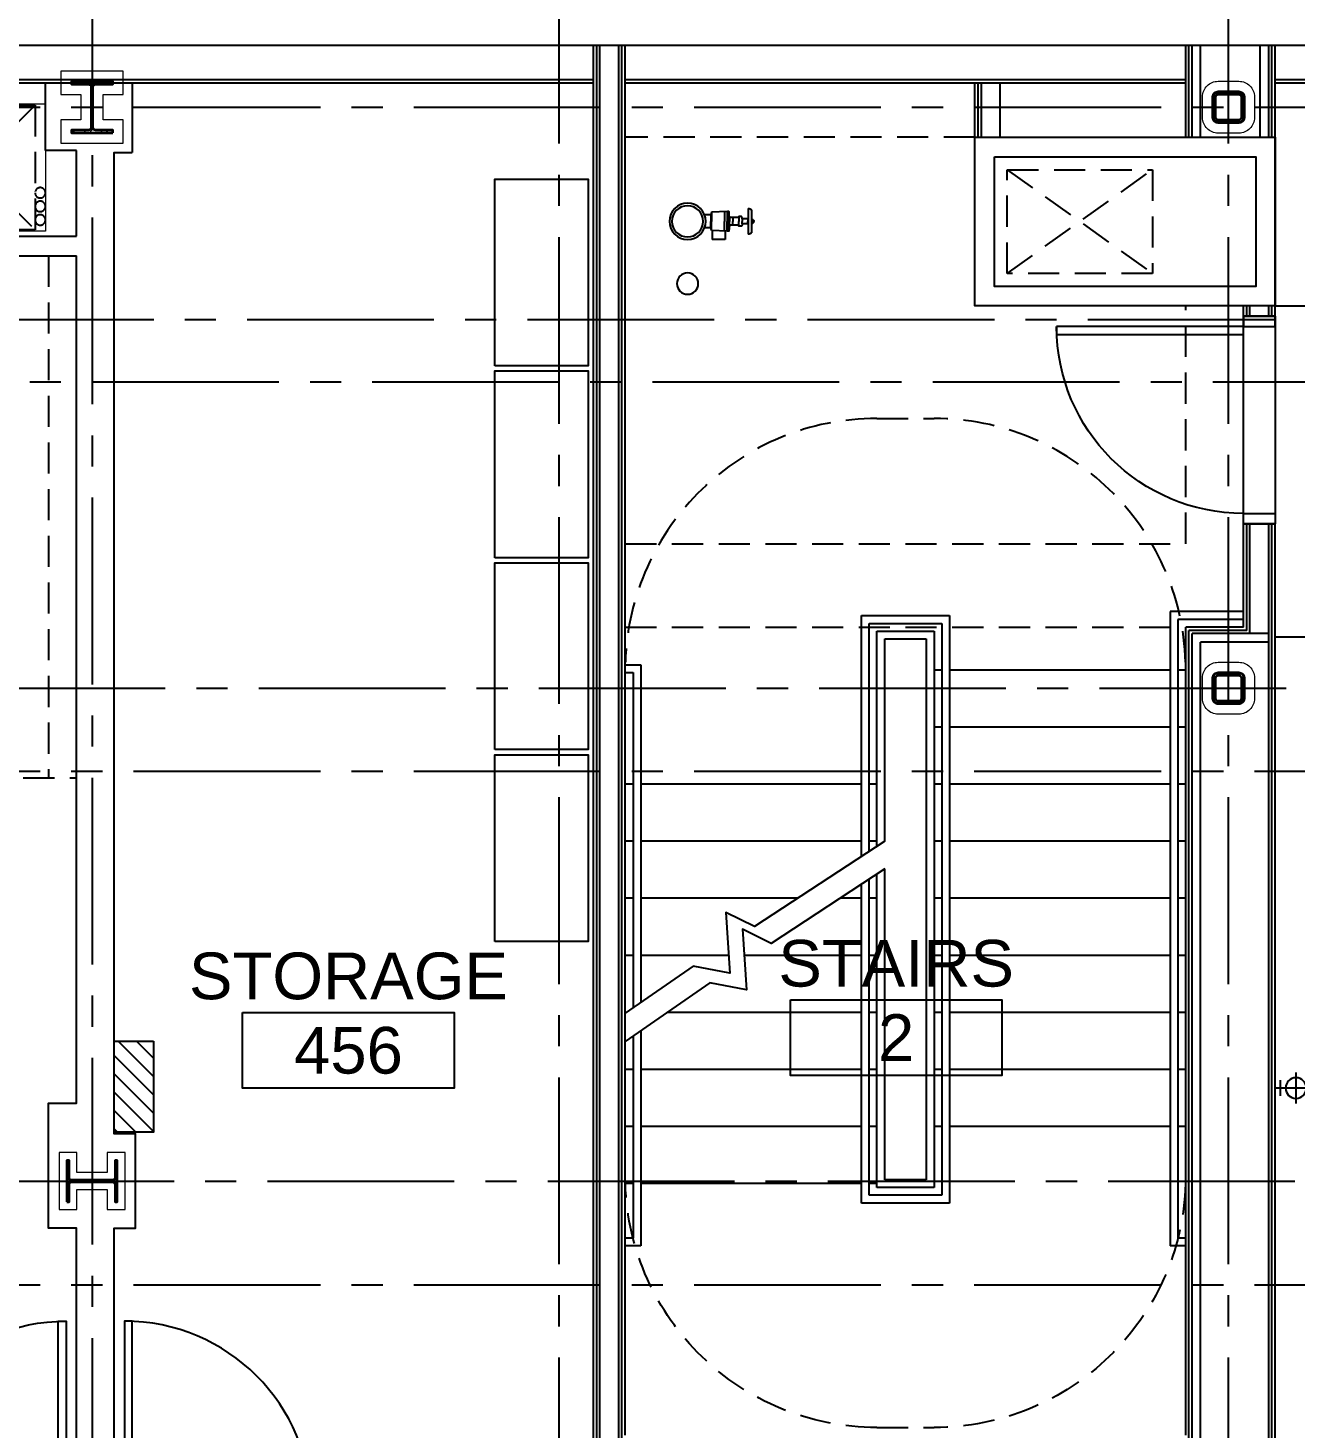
# Model space of a CAD drawing. Header units: inches. Extents: x 24000 to 28048, y 0 to 3165.
# Drawn here: x 27123.7 to 27368, y 1194.7 to 1464.5 of the extents above; entities that cross this region are included whole.
import ezdxf
from ezdxf.enums import TextEntityAlignment as Align

# ---------------------------------------------------------------- set-up
doc = ezdxf.new("R2010")
doc.units = ezdxf.units.IN
doc.header["$LTSCALE"] = 48
doc.header["$MEASUREMENT"] = 0
for name, pattern in [('CENTER2', [1.125, 0.75, -0.125, 0.125, -0.125]), ('HIDDEN', [0.375, 0.25, -0.125]), ('HIDDEN2', [0.1875, 0.125, -0.0625])]:
    doc.linetypes.add(name, pattern=pattern)
for name, color, linetype in [('_0_Objects', 8, 'Continuous'), ('A-Door', 8, 'Continuous'), ('A-Door-Head', 8, 'Continuous'), ('A-Flor-Case', 8, 'Continuous'), ('A-Flor-Hral', 8, 'Continuous'), ('A-Flor-Pfix', 8, 'Continuous'), ('A-Flor-Soffit', 8, 'HIDDEN2'), ('A-Flor-Spcl', 8, 'Continuous'), ('A-Flor-Strs', 8, 'Continuous'), ('A-Flor-Wall Mtd Fixture', 8, 'Continuous'), ('A-Grid(3-32)', 8, 'CENTER2'), ('A-HVAC', 8, 'HIDDEN2'), ('A-Tag-Rm(3-32)', 8, 'Continuous'), ('A-Wall-Full', 8, 'Continuous'), ('A-Wall-Hatch', 8, 'Continuous'), ('S-Grid-Iden', 8, 'Continuous')]:
    doc.layers.add(name, color=color, linetype=linetype)
for name, color, linetype, lineweight in [('A-Detl-Hatch', 8, 'Continuous', 18), ('S-Detl-Hatch', 8, 'Continuous', 18), ('S-Detl-Wide', 8, 'Continuous', 35)]:
    doc.layers.add(name, color=color, linetype=linetype, lineweight=lineweight)
doc.layers.add('G-Anno-Nplt', color=8, linetype='Continuous', lineweight=18, plot=False)
doc.styles.get("Standard").update_dxf_attribs({"font": 'arial.ttf'})

# ---------------------------------------------------------------- blocks, each defined once
blk = doc.blocks.new('Door 36in')
blk.add_lwpolyline([(0, 36), (1.5, 36), (1.5, 0), (0, 0)], close=True)
blk.add_arc((0, 0), 36, 0, 90)
blk = doc.blocks.new('A$C6DF4342F')
at = {"layer": 'A-HVAC'}
for p, q in [((3.92, 6.13), (31.92, -13.87)), ((3.92, -13.87), (31.92, 6.13))]:
    blk.add_line(p, q, dxfattribs=at)
blk.add_lwpolyline([(3.92, 6.13), (31.92, 6.13), (31.92, -13.87), (3.92, -13.87)], close=True, dxfattribs=at)
blk = doc.blocks.new('stand-pipe')
for p, q in [((13.75, -16.77), (15.5, -16.77)), ((15.5, -19.27), (15.5, -16.77)), ((13.86, -19.27), (15.5, -19.27)), ((9.81, -24.31), (14.19, -24.31))]:
    blk.add_line(p, q)
for points in [[(10.75, -16.51), (10.75, -15.27)], [(13.25, -16.51), (13.25, -15.27)], [(10.2, -19.63), (10.13, -19.63), (10.25, -16.63)], [(10.25, -16.63), (10.75, -16.51), (12, -16.51)], [(10.25, -16.63), (12, -16.63)], [(13.75, -16.63), (13.25, -16.51), (12, -16.51)], [(13.75, -16.63), (12, -16.63)], [(13.8, -19.63), (13.87, -19.63), (13.75, -16.63)], [(10.13, -19.97), (10.13, -19.74), (12, -19.74)], [(11.28, -20.11), (10.13, -19.97), (12, -19.97)], [(10.15, -19.15), (12, -19.15)], [(10.2, -19.74), (10.2, -19.63)], [(10.2, -19.63), (12, -19.63)], [(11.28, -21.89), (11.28, -20.11), (12, -20.11)], [(11.28, -20.7), (12, -20.7)], [(13.85, -19.15), (12, -19.15)], [(13.8, -19.63), (12, -19.63)], [(13.87, -19.97), (13.87, -19.74), (12, -19.74)], [(12.72, -20.11), (13.87, -19.97), (12, -19.97)], [(12.72, -21.89), (12.72, -20.11), (12, -20.11)], [(12.72, -20.7), (12, -20.7)], [(13.8, -19.74), (13.8, -19.63)], [(9.5, -23.68), (14.5, -23.68)], [(11.54, -22.51), (12, -22.51)], [(11.65, -23.59), (12, -23.59)], [(12.46, -22.51), (12, -22.51)], [(12.35, -23.59), (12, -23.59)], [(11.54, -24.31), (11.54, -24.42), (12, -24.42)], [(12.46, -24.31), (12.46, -24.42), (12, -24.42)]]:
    blk.add_lwpolyline(points)
for points in [[(11.65, -23.68), (11.65, -23.59), (11.54, -23.59), (11.54, -22.51), (11.34, -22.51, -0.214855), (11.05, -22.38), (11.05, -21.89), (12, -21.89)], [(12.35, -23.68), (12.35, -23.59), (12.46, -23.59), (12.46, -22.51), (12.66, -22.51, 0.214855), (12.95, -22.38), (12.95, -21.89), (12, -21.89)], [(11.63, -24.42, 0.424993), (12, -24.77, 0.928807)], [(12.37, -24.42, -0.424993), (12, -24.77, -0.928807)]]:
    blk.add_lwpolyline(points, format="xyb")
for centre, radius in [((12, -12), 3.5), ((12, -12), 3), ((24, -12), 2.06)]:
    blk.add_circle(centre, radius)
for centre, start, end in [((10.15, -23.75), 173.8478, 239.132), ((13.85, -23.75), 300.868, 6.1522)]:
    blk.add_arc(centre, 0.649, start, end)
at = {"layer": 'Defpoints'}
blk.add_point((0, 0), dxfattribs=at)
blk = doc.blocks.new('st clearance 1')
at = {"linetype": 'HIDDEN2'}
blk.add_line((19.5, 48.5), (30.5, 48.5), dxfattribs=at)
for centre, start, end in [((19.5, 0), 90, 178.2277), ((30.5, 0), 1.7723, 90)]:
    blk.add_arc(centre, 48.5, start, end, dxfattribs=at)
blk = doc.blocks.new('st 4th right (2)')
at = {"layer": 'A-Flor-Hral'}
for p, q in [((45.5, 111.55), (45.5, 158)), ((45.5, 158), (62.5, 158)), ((62.5, 158), (62.5, 44.75)), ((105, 158.78), (105, 36.5)), ((119.12, 158.78), (105, 158.78)), ((106.5, 157.28), (106.5, 38)), ((119.12, 157.28), (106.5, 157.28)), ((47, 112.53), (47, 156.5)), ((47, 156.5), (61, 156.5)), ((48.5, 113.52), (48.5, 155)), ((48.5, 155), (59.5, 155)), ((59.5, 155), (59.5, 47.75)), ((61, 156.5), (61, 46.25)), ((50, 114.5), (50, 153.5)), ((50, 153.5), (58, 153.5)), ((58, 153.5), (58, 49.25)), ((0, 148.5), (3, 148.5)), ((3, 148.5), (3, 83.47)), ((0, 147), (1.5, 147)), ((1.5, 147), (1.5, 82.43)), ((48.5, 47.75), (48.5, 108.18)), ((50, 49.25), (50, 109.16)), ((45.5, 44.75), (45.5, 106.21)), ((47, 46.25), (47, 107.2)), ((1.5, 76.97), (1.5, 38)), ((3, 78.01), (3, 36.5)), ((58, 49.25), (50, 49.25)), ((61, 46.25), (47, 46.25)), ((59.5, 47.75), (48.5, 47.75)), ((62.5, 44.75), (45.5, 44.75)), ((1.5, 38), (0, 38)), ((108, 38), (106.5, 38)), ((3, 36.5), (0, 36.5)), ((108, 36.5), (105, 36.5))]:
    blk.add_line(p, q, dxfattribs=at)
for points in [[(50, 114.5), (24.9, 98.04), (19.35, 100.77), (20.12, 89.05), (13.06, 90.45), (0, 81.39)], [(50, 109.16), (28.12, 94.82), (22.57, 97.55), (23.34, 85.83), (16.29, 87.23), (0, 75.93)]]:
    blk.add_lwpolyline(points, dxfattribs=at)
at = {"layer": 'A-Flor-Strs'}
for p, q in [((61, 147.5), (59.5, 147.5)), ((105, 147.5), (62.5, 147.5)), ((108, 147.5), (106.5, 147.5)), ((61, 136.5), (59.5, 136.5)), ((105, 136.5), (62.5, 136.5)), ((108, 136.5), (106.5, 136.5)), ((1.5, 125.5), (0, 125.5)), ((45.5, 125.5), (3, 125.5)), ((48.5, 125.5), (47, 125.5)), ((61, 125.5), (59.5, 125.5)), ((105, 125.5), (62.5, 125.5)), ((108, 125.5), (106.5, 125.5)), ((1.5, 114.5), (0, 114.5)), ((45.5, 114.5), (3, 114.5)), ((48.5, 114.5), (47, 114.5)), ((61, 114.5), (59.5, 114.5)), ((105, 114.5), (62.5, 114.5)), ((108, 114.5), (106.5, 114.5)), ((1.5, 103.5), (0, 103.5)), ((33.23, 103.5), (3, 103.5)), ((45.5, 103.5), (41.36, 103.5)), ((48.5, 103.5), (47, 103.5)), ((61, 103.5), (59.5, 103.5)), ((105, 103.5), (62.5, 103.5)), ((108, 103.5), (106.5, 103.5)), ((1.5, 92.5), (0, 92.5)), ((19.89, 92.5), (3, 92.5)), ((45.5, 92.5), (22.9, 92.5)), ((48.5, 92.5), (47, 92.5)), ((61, 92.5), (59.5, 92.5)), ((105, 92.5), (62.5, 92.5)), ((108, 92.5), (106.5, 92.5)), ((45.5, 81.5), (8.03, 81.5)), ((48.5, 81.5), (47, 81.5)), ((61, 81.5), (59.5, 81.5)), ((105, 81.5), (62.5, 81.5)), ((108, 81.5), (106.5, 81.5)), ((1.5, 70.5), (0, 70.5)), ((45.5, 70.5), (3, 70.5)), ((48.5, 70.5), (47, 70.5)), ((61, 70.5), (59.5, 70.5)), ((105, 70.5), (62.5, 70.5)), ((108, 70.5), (106.5, 70.5)), ((1.5, 59.5), (0, 59.5)), ((45.5, 59.5), (3, 59.5)), ((48.5, 59.5), (47, 59.5)), ((61, 59.5), (59.5, 59.5)), ((105, 59.5), (62.5, 59.5)), ((108, 59.5), (106.5, 59.5)), ((1.5, 48.5), (0, 48.5)), ((45.5, 48.5), (3, 48.5)), ((48.5, 48.5), (47, 48.5))]:
    blk.add_line(p, q, dxfattribs=at)
at = {"layer": 'A-Flor-Pfix', "xscale": -1, "rotation": 90}
blk.add_blockref('stand-pipe', (0, 246), dxfattribs=at)
at = {"layer": 'A-Flor-Strs', "linetype": 'HIDDEN2'}
blk.add_blockref('st clearance 1', (29, 147.5), dxfattribs=at)
at = {"layer": 'A-Flor-Strs', "linetype": 'HIDDEN2', "xscale": -1, "rotation": 180}
blk.add_blockref('st clearance 1', (29, 50), dxfattribs=at)
blk = doc.blocks.new('4TH FLOOR CORE & SHELL')
at = {"layer": 'A-Door'}
for points in [[(5342.37, -14635.05), (5348.5, -14635.05), (5348.5, -14633.05), (5342.37, -14633.05)], [(5342.37, -14673.05), (5342.37, -14671.05), (5348.5, -14671.05), (5348.5, -14673.05)]]:
    blk.add_lwpolyline(points, close=True, dxfattribs=at)
at = {"layer": 'A-Door-Head'}
blk.add_lwpolyline([(5342.37, -14633.05), (5348.5, -14633.05), (5348.5, -14673.05), (5342.37, -14673.05)], close=True, dxfattribs=at)
at = {"layer": 'A-Flor-Soffit'}
for p, q in [((5290.63, -14598.55), (5223.25, -14598.55)), ((5331.25, -14676.9), (5331.25, -14631.05)), ((5223.25, -14676.9), (5331.25, -14676.9)), ((5223.25, -14692.97), (5331.25, -14692.97))]:
    blk.add_line(p, q, dxfattribs=at)
at = {"layer": 'A-Wall-Full'}
for p, q in [((5217.12, -14588.12), (4996.12, -14588.12)), ((5217.12, -14868.75), (5217.12, -14588.12)), ((5223.25, -14848.75), (5223.25, -14588.12)), ((5331.25, -14588.12), (5223.25, -14588.12)), ((5290.63, -14598.55), (5290.63, -14588.12)), ((5331.25, -14598.55), (5331.25, -14588.12)), ((5408.5, -14588.12), (5348.5, -14588.12)), ((5348.5, -14633.05), (5348.5, -14588.12)), ((5423.75, -14588.12), (5348.5, -14588.12)), ((5342.37, -14633.05), (5342.37, -14631.05)), ((5342.37, -14633.05), (5348.5, -14633.05)), ((5342.37, -14673.05), (5348.5, -14673.05)), ((5342.37, -14692.97), (5342.37, -14673.05)), ((5348.5, -14868.75), (5348.5, -14673.05)), ((5331.25, -14848.75), (5331.25, -14692.97)), ((5342.37, -14692.97), (5331.25, -14692.97))]:
    blk.add_line(p, q, dxfattribs=at)
for points in [[(5290.63, -14598.55), (5348.5, -14598.55), (5348.5, -14631.05), (5290.63, -14631.05)], [(5294.38, -14602.3), (5344.75, -14602.3), (5344.75, -14627.3), (5294.38, -14627.3)]]:
    blk.add_lwpolyline(points, close=True, dxfattribs=at)
at = {"layer": 'A-Wall-Hatch'}
for p, q in [((5430.37, -14580.87), (4996.12, -14580.87)), ((5217.12, -14588.12), (5217.12, -14580.87)), ((5217.75, -14868.12), (5217.75, -14580.87)), ((5218.37, -14867.62), (5218.37, -14580.87)), ((5222, -14851.62), (5222, -14580.87)), ((5222.62, -14849.38), (5222.62, -14580.87)), ((5223.25, -14588.12), (5223.25, -14580.87)), ((5331.25, -14588.12), (5331.25, -14580.87)), ((5331.87, -14598.55), (5331.87, -14580.87)), ((5332.5, -14598.55), (5332.5, -14580.87)), ((5334.12, -14598.55), (5334.12, -14580.87)), ((5345.62, -14598.55), (5345.62, -14580.87)), ((5347.25, -14598.55), (5347.25, -14580.87)), ((5347.87, -14598.55), (5347.87, -14580.87)), ((5348.5, -14588.12), (5348.5, -14580.87)), ((5217.12, -14587.5), (4996.12, -14587.5)), ((5331.25, -14587.5), (5223.25, -14587.5)), ((5291.25, -14598.55), (5291.25, -14588.12)), ((5291.88, -14598.55), (5291.88, -14588.12)), ((5295.5, -14598.55), (5295.5, -14588.12)), ((5423.75, -14587.5), (5348.5, -14587.5)), ((5343, -14633.05), (5343, -14631.05)), ((5343.62, -14633.05), (5343.62, -14631.05)), ((5347.25, -14633.05), (5347.25, -14631.05)), ((5347.87, -14633.05), (5347.87, -14631.05)), ((5343, -14693.59), (5343, -14673.05)), ((5343.62, -14694.22), (5343.62, -14673.05)), ((5347.25, -14867.62), (5347.25, -14673.05)), ((5347.87, -14868.12), (5347.87, -14673.05)), ((5331.87, -14849.38), (5331.87, -14693.59)), ((5343, -14693.59), (5331.87, -14693.59)), ((5332.5, -14850), (5332.5, -14694.22)), ((5347.25, -14694.22), (5332.5, -14694.22)), ((5334.12, -14851.62), (5334.12, -14695.84)), ((5347.25, -14695.84), (5334.12, -14695.84))]:
    blk.add_line(p, q, dxfattribs=at)
blk.add_blockref('st 4th right (2)', (5223.25, -14848.75))
at = {"layer": 'A-Door', "xscale": -1, "rotation": 90}
blk.add_blockref('Door 36in', (5342.37, -14635.05), dxfattribs=at)
at = {"layer": 'A-HVAC'}
blk.add_blockref('A$C6DF4342F', (5292.95, -14610.93), dxfattribs=at)
blk = doc.blocks.new('*U9')
at = {"layer": 'A-Detl-Hatch'}
h = blk.add_hatch(dxfattribs=at)
h.set_pattern_fill('ANSI32', color=256, scale=6, style=0)
h.set_pattern_definition([(45, (0, -4.865), (-1.591, 1.591), []), (45, (1.0607, -4.865), (-1.591, 1.591), [])])
edge = h.paths.add_edge_path()
edge.add_line((3.98, -9.73), (3.98, -9.295))
edge.add_line((3.98, -9.295), (0.645, -9.295))
edge.add_arc((0.645, -8.795), 0.5, 180, 270, ccw=False)
edge.add_line((0.145, -8.795), (0.145, -0.935))
edge.add_arc((0.645, -0.935), 0.5, 90, 180, ccw=False)
edge.add_line((0.645, -0.435), (3.98, -0.435))
edge.add_line((3.98, -0.435), (3.98, 0))
edge.add_line((3.98, 0), (-3.98, 0))
edge.add_line((-3.98, 0), (-3.98, -0.435))
edge.add_line((-3.98, -0.435), (-0.645, -0.435))
edge.add_arc((-0.645, -0.935), 0.5, 0, 90, ccw=False)
edge.add_line((-0.145, -0.935), (-0.145, -8.795))
edge.add_arc((-0.645, -8.795), 0.5, -90, 0, ccw=False)
edge.add_line((-0.645, -9.295), (-3.98, -9.295))
edge.add_line((-3.98, -9.295), (-3.98, -9.73))
edge.add_line((-3.98, -9.73), (3.98, -9.73))
at = {"linetype": 'ByBlock'}
blk.add_lwpolyline([(3.98, -9.73), (3.98, -9.295), (0.645, -9.295, -0.4142136), (0.145, -8.795), (0.145, -0.935, -0.4142136), (0.645, -0.435), (3.98, -0.435), (3.98, 0), (-3.98, 0), (-3.98, -0.435), (-0.645, -0.435, -0.4142136), (-0.145, -0.935), (-0.145, -8.795, -0.4142136), (-0.645, -9.295), (-3.98, -9.295), (-3.98, -9.73)], format="xyb", close=True, dxfattribs=at)
blk = doc.blocks.new('W10X33')
at = {"layer": 'S-Detl-Hatch'}
blk.add_lwpolyline([(13773.28, -7309.78), (13773.28, -7306.34), (13769.45, -7306.34), (13769.45, -7300.48), (13773.28, -7300.48), (13773.28, -7297.05), (13762.32, -7297.05), (13762.32, -7300.48), (13766.16, -7300.48), (13766.16, -7306.34), (13762.32, -7306.34), (13762.32, -7309.78)], close=True, dxfattribs=at)
at = {"layer": 'S-Detl-Wide'}
blk.add_blockref('*U9', (13767.8, -7298.55), dxfattribs=at)
blk = doc.blocks.new('*U15')
at = {"layer": 'A-Detl-Hatch'}
h = blk.add_hatch(dxfattribs=at)
h.set_pattern_fill('ANSI32', color=256, scale=6, style=0)
h.set_pattern_definition([(45, (0, -4.96), (-1.591, 1.591), []), (45, (1.0607, -4.96), (-1.591, 1.591), [])])
edge = h.paths.add_edge_path()
edge.add_line((3.9925, -9.92), (3.9925, -9.39))
edge.add_line((3.9925, -9.39), (0.6575, -9.39))
edge.add_arc((0.6575, -8.89), 0.5, 180, 270, ccw=False)
edge.add_line((0.1575, -8.89), (0.1575, -1.03))
edge.add_arc((0.6575, -1.03), 0.5, 90, 180, ccw=False)
edge.add_line((0.6575, -0.53), (3.9925, -0.53))
edge.add_line((3.9925, -0.53), (3.9925, 0))
edge.add_line((3.9925, 0), (-3.9925, 0))
edge.add_line((-3.9925, 0), (-3.9925, -0.53))
edge.add_line((-3.9925, -0.53), (-0.6575, -0.53))
edge.add_arc((-0.6575, -1.03), 0.5, 0, 90, ccw=False)
edge.add_line((-0.1575, -1.03), (-0.1575, -8.89))
edge.add_arc((-0.6575, -8.89), 0.5, -90, 0, ccw=False)
edge.add_line((-0.6575, -9.39), (-3.9925, -9.39))
edge.add_line((-3.9925, -9.39), (-3.9925, -9.92))
edge.add_line((-3.9925, -9.92), (3.9925, -9.92))
at = {"linetype": 'ByBlock'}
blk.add_lwpolyline([(3.9925, -9.92), (3.9925, -9.39), (0.6575, -9.39, -0.41421356), (0.1575, -8.89), (0.1575, -1.03, -0.41421356), (0.6575, -0.53), (3.9925, -0.53), (3.9925, 0), (-3.9925, 0), (-3.9925, -0.53), (-0.6575, -0.53, -0.41421356), (-0.1575, -1.03), (-0.1575, -8.89, -0.41421356), (-0.6575, -9.39), (-3.9925, -9.39), (-3.9925, -9.92)], format="xyb", close=True, dxfattribs=at)
blk = doc.blocks.new('w10x39')
at = {"layer": 'S-Detl-Hatch'}
blk.add_lwpolyline([(13843.55, -7311.37), (13843.55, -7306.84), (13839.72, -7306.84), (13839.72, -7301.98), (13843.55, -7301.98), (13843.55, -7297.45), (13831.57, -7297.45), (13831.57, -7301.98), (13835.4, -7301.98), (13835.4, -7306.84), (13831.57, -7306.84), (13831.57, -7311.37)], close=True, dxfattribs=at)
at = {"layer": 'S-Detl-Wide'}
blk.add_blockref('*U15', (13837.56, -7299.45), dxfattribs=at)
blk = doc.blocks.new('*U22')
at = {"layer": 'A-Detl-Hatch'}
h = blk.add_hatch(dxfattribs=at)
h.set_pattern_fill('ANSI32', color=256, scale=6, style=0)
h.set_pattern_definition([(45, (-3, 0), (-1.591, 1.591), []), (45, (-1.9393, 0), (-1.591, 1.591), [])])
edge = h.paths.add_edge_path(flags=16)
edge.add_line((-2, -0.5), (2, -0.5))
edge.add_arc((2, -1), 0.5, 0, 90, ccw=False)
edge.add_line((2.5, -1), (2.5, -5))
edge.add_arc((2, -5), 0.5, -90, 0, ccw=False)
edge.add_line((2, -5.5), (-2, -5.5))
edge.add_arc((-2, -5), 0.5, 180, 270, ccw=False)
edge.add_line((-2.5, -5), (-2.5, -1))
edge.add_arc((-2, -1), 0.5, 90, 180, ccw=False)
edge = h.paths.add_edge_path()
edge.add_line((-2, 0), (2, 0))
edge.add_arc((2, -1), 1, 0, 90, ccw=False)
edge.add_line((3, -1), (3, -5))
edge.add_arc((2, -5), 1, -90, 0, ccw=False)
edge.add_line((2, -6), (-2, -6))
edge.add_arc((-2, -5), 1, 180, 270, ccw=False)
edge.add_line((-3, -5), (-3, -1))
edge.add_arc((-2, -1), 1, 90, 180, ccw=False)
at = {"linetype": 'ByBlock'}
for points in [[(-2, 0), (2, 0, -0.414214), (3, -1), (3, -5, -0.414214), (2, -6), (-2, -6, -0.414214), (-3, -5), (-3, -1, -0.414214)], [(-2, -0.5), (2, -0.5, -0.414214), (2.5, -1), (2.5, -5, -0.414214), (2, -5.5), (-2, -5.5, -0.414214), (-2.5, -5), (-2.5, -1, -0.414214)]]:
    blk.add_lwpolyline(points, format="xyb", close=True, dxfattribs=at)
blk = doc.blocks.new('HSS 6X6')
at = {"layer": 'S-Detl-Hatch'}
blk.add_lwpolyline([(13836.95, -7384.91), (13840.95, -7384.91, -0.414214), (13843.95, -7387.91), (13843.95, -7391.91, -0.414214), (13840.95, -7394.91), (13836.95, -7394.91, -0.414214), (13833.95, -7391.91), (13833.95, -7387.91, -0.414214)], format="xyb", close=True, dxfattribs=at)
at = {"layer": 'S-Detl-Wide'}
blk.add_blockref('*U22', (13838.95, -7386.91), dxfattribs=at)
blk = doc.blocks.new('4TH FLOOR - STRUCTURAL GRID')
at = {"layer": 'A-Grid(3-32)'}
for p, q in [((5120.5, -13426.01), (5120.5, -15409.77)), ((5210.5, -15409.77), (5210.5, -13426.01)), ((5339.5, -15409.77), (5339.5, -13426.01)), ((2104.5, -14592.75), (5912.5, -14592.75)), ((5912.5, -14645.75), (2104.5, -14645.75)), ((2128.61, -14704.75), (5888.38, -14704.75)), ((2104.5, -14720.75), (5912.5, -14720.75)), ((2130.3, -14799.75), (5886.7, -14799.75)), ((2104.5, -14819.75), (5912.5, -14819.75))]:
    blk.add_line(p, q, dxfattribs=at)
blk.add_lwpolyline([(5888.38, -14633.75), (2125.19, -14633.75), (2117.62, -14618.44), (2070.85, -14618.44)], dxfattribs=at)
at = {"rotation": 270}
blk.add_blockref('W10X33', (12423.91, -1031.95), dxfattribs=at)
at = {"layer": 'S-Grid-Iden'}
for name, p in [('w10x39', (-8717.06, -7288.34)), ('HSS 6X6', (-8499.45, -7202.84)), ('HSS 6X6', (-8499.45, -7314.84))]:
    blk.add_blockref(name, p, dxfattribs=at)
blk = doc.blocks.new('36in door')
blk.add_lwpolyline([(-1.5, -36), (0, -36), (0, 0), (-1.5, 0)], close=True)
blk.add_arc((0, 0), 36, 180, 270)
blk = doc.blocks.new('HVAC UNIT NICHE')
at = {"layer": 'A-Door-Head'}
blk.add_lwpolyline([(4, 0), (28.5, 0), (28.5, -3.75), (4, -3.75)], close=True, dxfattribs=at)
at = {"layer": 'A-HVAC'}
for p, q in [((4.25, 0), (28.25, -24)), ((4.25, -24), (28.25, 0))]:
    blk.add_line(p, q, dxfattribs=at)
for points in [[(3.25, 0), (29.25, 0), (29.25, 0.5), (3.25, 0.5)], [(4.25, -24), (28.25, -24), (28.25, 0), (4.25, 0)]]:
    blk.add_lwpolyline(points, close=True, dxfattribs=at)
for centre in [(21.13, -25), (23.75, -25), (26.36, -25)]:
    blk.add_circle(centre, 1, dxfattribs=at)
at = {"layer": 'A-Wall-Full'}
for p, q in [((4, 0), (0, 0)), ((4, -3.75), (4, 0)), ((28.5, 0), (33.25, 0)), ((28.5, -3.75), (28.5, 0)), ((33.25, 0), (33.25, -26)), ((4, -3.75), (0, -3.75)), ((28.5, -3.75), (29.5, -3.75)), ((29.5, -3.75), (29.5, -26))]:
    blk.add_line(p, q, dxfattribs=at)
at = {"layer": 'G-Anno-Nplt'}
blk.add_lwpolyline([(4, 0), (4, -26), (28.5, -26), (28.5, 0)], close=True, dxfattribs=at)
blk = doc.blocks.new('King Studio 1')
at = {"layer": 'A-Flor-Soffit'}
for p, q in [((215.63, 247.38), (215.63, 146.75)), ((111.74, 146.75), (221, 146.75))]:
    blk.add_line(p, q, dxfattribs=at)
at = {"layer": 'A-Wall-Full'}
for p, q in [((214.57, 280.63), (188.58, 280.63)), ((215.02, 267.64), (215.02, 280.65)), ((221, 267.64), (215.02, 267.64)), ((221, 251.13), (221, 267.64)), ((214.88, 251.13), (221, 251.13)), ((214.88, 247.38), (221, 247.38))]:
    blk.add_line(p, q, dxfattribs=at)
blk.add_lwpolyline([(221, 6), (221, 59.9), (215.63, 59.9), (215.63, 84), (221, 84), (221, 247.38)], dxfattribs=at)
at = {"layer": 'G-Anno-Nplt'}
blk.add_line((9.12, 280.63), (215.02, 280.63), dxfattribs=at)
at = {"xscale": -1, "rotation": 90}
blk.add_blockref('HVAC UNIT NICHE', (189.02, 280.63), dxfattribs=at)
at = {"layer": 'A-Door', "xscale": -1, "rotation": 180.0000000000306}
blk.add_blockref('36in door', (219, 6), dxfattribs=at)
blk = doc.blocks.new('stoarge 5')
at = {"layer": 'A-Wall-Full'}
blk.add_line((7.74, 280.63), (7.74, 267.29), dxfattribs=at)
blk.add_lwpolyline([(6.25, 6), (4.25, 6), (4.25, 59.9), (8.36, 59.9), (8.36, 78.11), (4.25, 78.11), (4.25, 267.29), (7.74, 267.29)], dxfattribs=at)
at = {"layer": 'A-Door', "rotation": 180}
blk.add_blockref('36in door', (6.25, 6), dxfattribs=at)
blk = doc.blocks.new('Rm Tag')
blk.add_lwpolyline([(-0.2124, 0.0759), (0.2124, 0.0759), (0.2124, -0.0759), (-0.2124, -0.0759)], close=True)
for p in [(0, 0.2858), (0, 0.1493), (0, 0)]:
    blk.add_attdef('XXX', text='', height=0.0938).set_placement(p, align=Align.MIDDLE_CENTER)
blk = doc.blocks.new('guest corridor ceiling layout')
at = {"layer": 'A-Flor-Soffit'}
blk.add_line((-336, -775.3), (-276, -775.3), dxfattribs=at)
blk = doc.blocks.new('wall sconce typ')
for p, q in [((0, 7), (0, 0)), ((3, 4), (-3, 4)), ((-1.5, 1), (1.5, 1))]:
    blk.add_line(p, q)
blk.add_circle((0, 4), 2)

msp = doc.modelspace()

# ---------------------------------------------------------------- hatches: boundary and pattern name
at = {"layer": 'A-Flor-Spcl'}
h = msp.add_hatch(dxfattribs=at)
h.set_pattern_fill('ANSI31', color=256, scale=20, angle=-450, style=0)
h.set_pattern_definition([(315, (25166.65, -6956.405), (1.76776695, 1.76776695), [])])
h.paths.add_polyline_path([(27147.86, 1269.23), (27147.86, 1251.7), (27140.27, 1251.7), (27140.27, 1269.23)])

# ---------------------------------------------------------------- linework, layer by layer
at = {"layer": 'A-Flor-Case'}
for points in [[(27213.62, 1399.42), (27213.62, 1435.42), (27231.62, 1435.42), (27231.62, 1399.42)], [(27213.62, 1362.42), (27213.62, 1398.42), (27231.62, 1398.42), (27231.62, 1362.42)], [(27213.62, 1325.42), (27213.62, 1361.42), (27231.62, 1361.42), (27231.62, 1325.42)], [(27213.62, 1288.42), (27213.62, 1324.42), (27231.62, 1324.42), (27231.62, 1288.42)]]:
    msp.add_lwpolyline(points, close=True, dxfattribs=at)
at = {"layer": 'A-Flor-Soffit'}
msp.add_line((27424, 1347.13), (27364, 1347.13), dxfattribs=at)
at = {"layer": 'A-Flor-Spcl'}
msp.add_lwpolyline([(27147.86, 1269.23), (27147.86, 1251.7), (27140.27, 1251.7), (27140.27, 1269.23)], close=True, dxfattribs=at)

# ---------------------------------------------------------------- block references
at = {"layer": '_0_Objects', "linetype": 'HIDDEN'}
msp.add_blockref('4TH FLOOR - STRUCTURAL GRID', (22015.5, 16042.01), dxfattribs=at)
at = {"layer": '_0_Objects'}
for name, p in [('4TH FLOOR CORE & SHELL', (22015.5, 16042.01)), ('King Studio 1', (26912, 1173.26)), ('stoarge 5', (27136, 1173.26))]:
    msp.add_blockref(name, p, dxfattribs=at)
at = {"layer": 'A-Flor-Soffit'}
msp.add_blockref('guest corridor ceiling layout', (27700, 2186.26), dxfattribs=at)
at = {"layer": 'A-Flor-Wall Mtd Fixture', "xscale": -1, "rotation": 270}
msp.add_blockref('wall sconce typ', (27364, 1260.19), dxfattribs=at)
at = {"layer": 'A-Tag-Rm(3-32)'}
ref = msp.add_blockref('Rm Tag', (27290.95, 1269.92), dxfattribs=dict(at, xscale=96, yscale=96, zscale=96))
ref.add_attrib('XXX', 'STAIRS', dxfattribs={"layer": '0', "height": 9}).set_placement((27290.95, 1284.25), align=Align.MIDDLE_CENTER)
ref.add_attrib('XXX', '2', dxfattribs={"layer": '0', "height": 9}).set_placement((27290.95, 1269.92), align=Align.MIDDLE_CENTER)
ref = msp.add_blockref('Rm Tag', (27185.41, 1267.48), dxfattribs=dict(at, xscale=96, yscale=96, zscale=96))
ref.add_attrib('XXX', 'STORAGE', dxfattribs={"layer": '0', "height": 9}).set_placement((27185.41, 1281.81), align=Align.MIDDLE_CENTER)
ref.add_attrib('XXX', '456', dxfattribs={"layer": '0', "height": 9}).set_placement((27185.41, 1267.48), align=Align.MIDDLE_CENTER)

doc.saveas('drawing.dxf')
